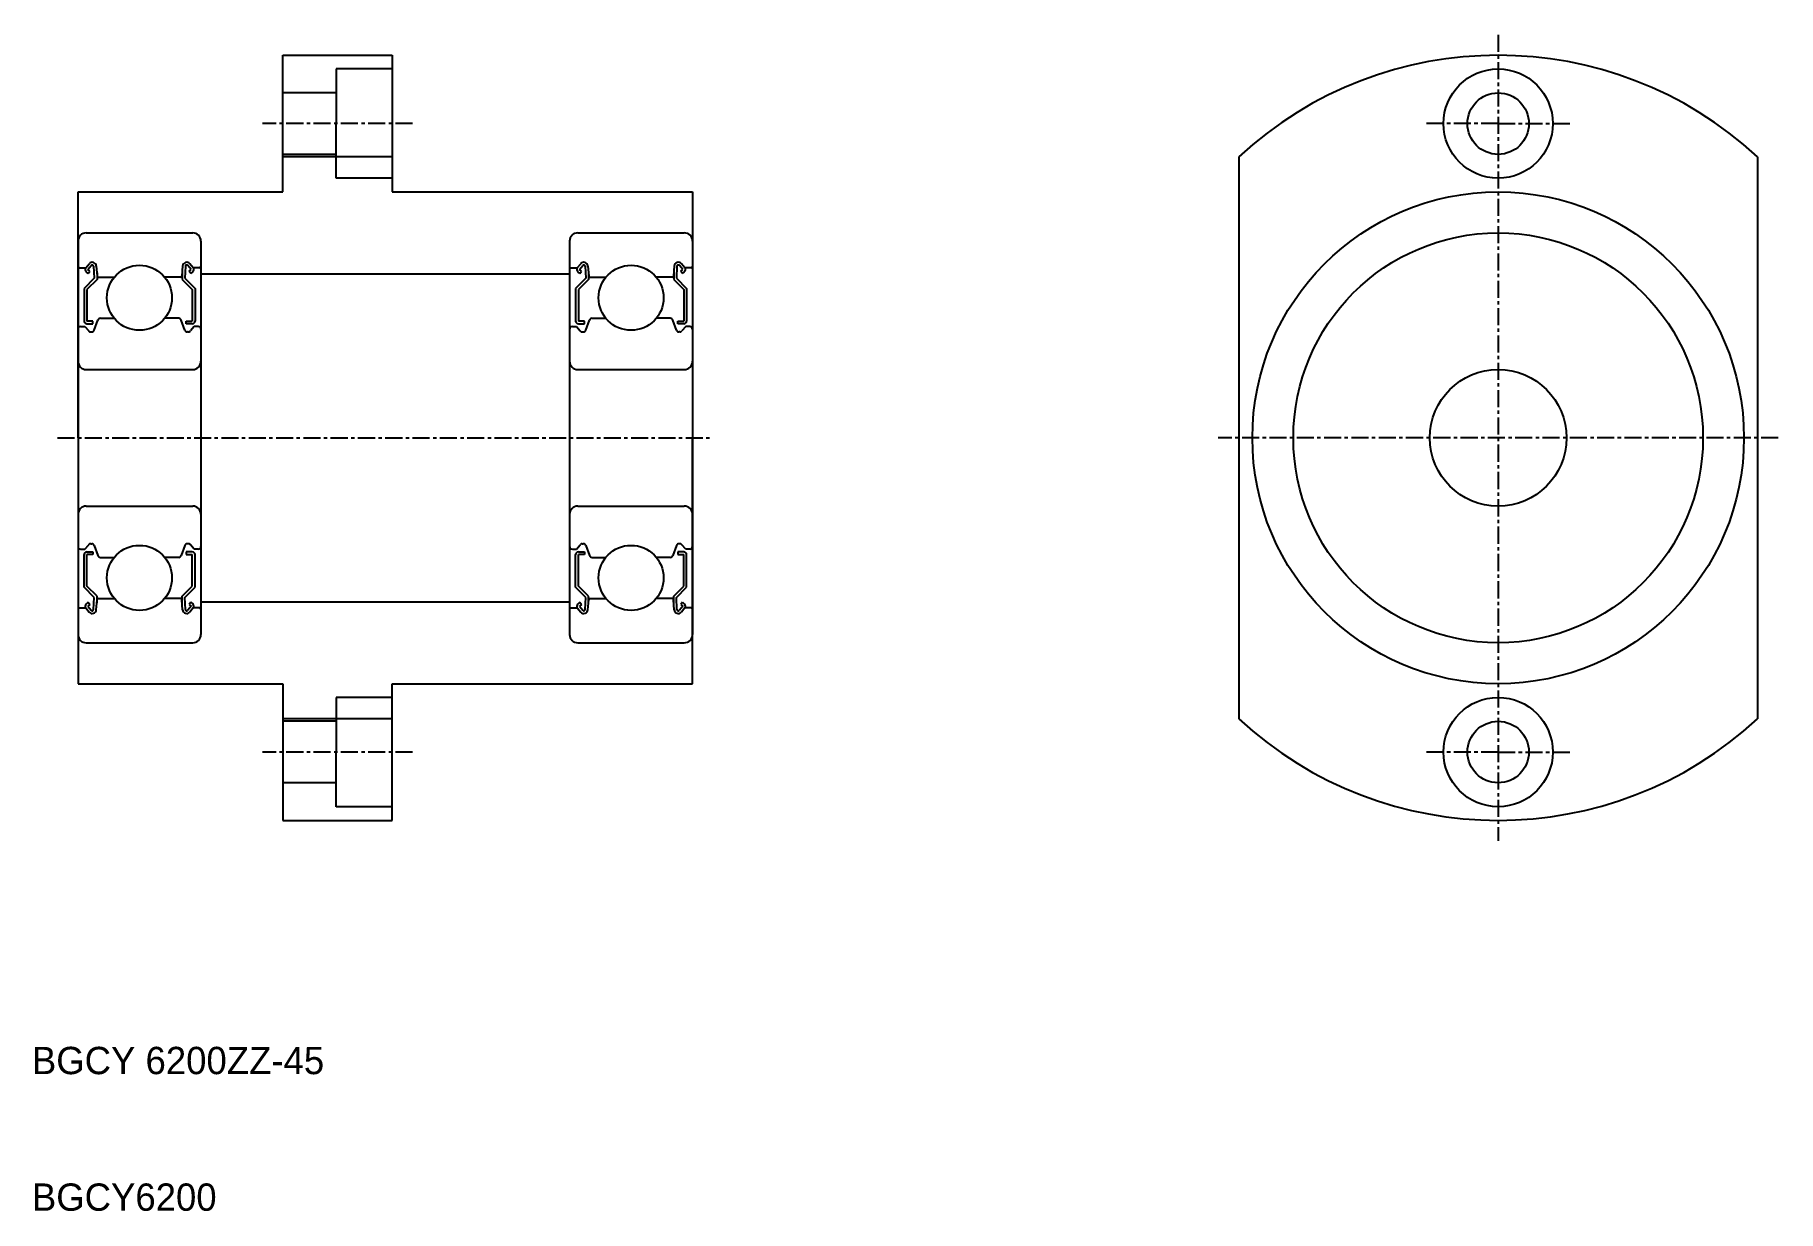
# Model space of a CAD drawing. Extents: x 112 to 240, y 61 to 147.
import ezdxf

# ---------------------------------------------------------------- set-up
doc = ezdxf.new("R2010")
doc.units = 0
doc.linetypes.add('CENTER', pattern=[2, 1.25, -0.25, 0.25, -0.25])
doc.linetypes.add('DASHED', pattern=[19.05, 12.7, -6.35])
doc.layers.get('0').update_dxf_attribs({"linetype": 'CONTINUOUS'})
doc.layers.add('CENTER', color=1, linetype='CENTER')

msp = doc.modelspace()

# ---------------------------------------------------------------- linework, layer by layer
for p, q in [((130.4, 145.7), (138.4, 145.7)), ((130.4, 135.7), (130.4, 145.7)), ((138.4, 145.7), (138.4, 135.7)), ((138.4, 138.26), (130.4, 138.26)), ((200.4, 138.26), (200.4, 97.13)), ((238.4, 138.26), (238.4, 97.13)), ((115.4, 117.7), (115.4, 135.7)), ((115.4, 135.7), (130.4, 135.7)), ((138.4, 135.7), (160.4, 135.7)), ((160.4, 135.7), (160.4, 117.7)), ((115.4, 132.1), (115.4, 103.3)), ((116, 132.7), (123.8, 132.7)), ((124.4, 132.1), (124.4, 103.3)), ((151.4, 132.1), (151.4, 103.3)), ((152, 132.7), (159.8, 132.7)), ((160.4, 132.1), (160.4, 103.3)), ((115.96, 130.15), (116.21, 130.44)), ((116.12, 130.02), (116.37, 130.31)), ((116.54, 130.26), (116.59, 129.38)), ((116.74, 130.28), (116.81, 129.54)), ((123.06, 130.28), (123, 129.54)), ((123.26, 130.26), (123.22, 129.38)), ((123.69, 130.02), (123.44, 130.31)), ((123.84, 130.15), (123.59, 130.44)), ((151.96, 130.15), (152.21, 130.44)), ((152.12, 130.02), (152.37, 130.31)), ((152.54, 130.26), (152.59, 129.38)), ((152.74, 130.28), (152.81, 129.54)), ((159.06, 130.28), (159, 129.54)), ((159.26, 130.26), (159.22, 129.38)), ((159.69, 130.02), (159.44, 130.31)), ((159.84, 130.15), (159.59, 130.44)), ((115.5, 130.15), (115.96, 130.15)), ((116.59, 129.38), (115.84, 128.63)), ((116.14, 129.74), (115.99, 129.86)), ((116.79, 129.3), (116.04, 128.55)), ((116.27, 129.89), (116.12, 130.02)), ((116.14, 129.74), (116.27, 129.89)), ((116.79, 129.77), (116.79, 129.3)), ((116.91, 129.45), (118.05, 129.45)), ((122.9, 129.45), (121.75, 129.45)), ((123.02, 129.77), (123.02, 129.3)), ((123.02, 129.3), (123.77, 128.55)), ((123.22, 129.38), (123.97, 128.63)), ((123.54, 129.89), (123.69, 130.02)), ((123.67, 129.74), (123.54, 129.89)), ((123.67, 129.74), (123.82, 129.86)), ((124.3, 130.15), (123.84, 130.15)), ((151.5, 130.15), (151.96, 130.15)), ((152.59, 129.38), (151.84, 128.63)), ((152.14, 129.74), (151.99, 129.86)), ((152.79, 129.3), (152.04, 128.55)), ((152.27, 129.89), (152.12, 130.02)), ((152.14, 129.74), (152.27, 129.89)), ((152.79, 129.77), (152.79, 129.3)), ((152.91, 129.45), (154.05, 129.45)), ((158.9, 129.45), (157.75, 129.45)), ((159.02, 129.77), (159.02, 129.3)), ((159.02, 129.3), (159.77, 128.55)), ((159.22, 129.38), (159.97, 128.63)), ((159.54, 129.89), (159.69, 130.02)), ((159.67, 129.74), (159.54, 129.89)), ((159.67, 129.74), (159.82, 129.86)), ((160.3, 130.15), (159.84, 130.15)), ((115.84, 128.63), (115.84, 126.25)), ((116.04, 128.55), (116.04, 126.25)), ((123.77, 128.55), (123.77, 126.25)), ((123.97, 128.63), (123.97, 126.25)), ((151.84, 128.63), (151.84, 126.25)), ((152.04, 128.55), (152.04, 126.25)), ((159.77, 128.55), (159.77, 126.25)), ((159.97, 128.63), (159.97, 126.25)), ((117.04, 126.45), (118.05, 126.45)), ((122.77, 126.45), (121.75, 126.45)), ((153.04, 126.45), (154.05, 126.45)), ((158.77, 126.45), (157.75, 126.45)), ((115.6, 125.85), (115.9, 125.85)), ((115.9, 125.85), (116.18, 125.52)), ((116.49, 126.25), (116.04, 126.25)), ((116.04, 126.05), (116.49, 126.05)), ((116.33, 125.45), (116.4, 125.45)), ((116.49, 126.05), (116.49, 126.25)), ((116.58, 125.58), (116.85, 126.31)), ((123.22, 125.58), (122.95, 126.31)), ((123.32, 126.25), (123.77, 126.25)), ((123.32, 126.05), (123.32, 126.25)), ((123.77, 126.05), (123.32, 126.05)), ((123.47, 125.45), (123.41, 125.45)), ((123.9, 125.85), (123.63, 125.52)), ((124.2, 125.85), (123.9, 125.85)), ((151.6, 125.85), (151.9, 125.85)), ((151.9, 125.85), (152.18, 125.52)), ((152.49, 126.25), (152.04, 126.25)), ((152.04, 126.05), (152.49, 126.05)), ((152.33, 125.45), (152.4, 125.45)), ((152.49, 126.05), (152.49, 126.25)), ((152.58, 125.58), (152.85, 126.31)), ((159.22, 125.58), (158.95, 126.31)), ((159.32, 126.25), (159.77, 126.25)), ((159.32, 126.05), (159.32, 126.25)), ((159.77, 126.05), (159.32, 126.05)), ((159.47, 125.45), (159.41, 125.45)), ((159.9, 125.85), (159.63, 125.52)), ((160.2, 125.85), (159.9, 125.85)), ((116, 122.7), (123.8, 122.7)), ((152, 122.7), (159.8, 122.7)), ((115.4, 117.7), (115.4, 99.7)), ((160.4, 99.7), (160.4, 117.7)), ((116, 112.7), (123.8, 112.7)), ((152, 112.7), (159.8, 112.7)), ((115.9, 109.55), (116.18, 109.87)), ((116.33, 109.95), (116.4, 109.95)), ((116.58, 109.81), (116.85, 109.08)), ((123.22, 109.81), (122.95, 109.08)), ((123.47, 109.95), (123.41, 109.95)), ((123.9, 109.55), (123.63, 109.87)), ((151.9, 109.55), (152.18, 109.87)), ((152.33, 109.95), (152.4, 109.95)), ((152.58, 109.81), (152.85, 109.08)), ((159.22, 109.81), (158.95, 109.08)), ((159.47, 109.95), (159.41, 109.95)), ((159.9, 109.55), (159.63, 109.87)), ((115.6, 109.55), (115.9, 109.55)), ((115.84, 106.76), (115.84, 109.15)), ((116.04, 109.35), (116.49, 109.35)), ((116.04, 106.85), (116.04, 109.15)), ((116.49, 109.15), (116.04, 109.15)), ((116.49, 109.35), (116.49, 109.15)), ((117.04, 108.95), (118.05, 108.95)), ((122.77, 108.95), (121.75, 108.95)), ((123.77, 109.35), (123.32, 109.35)), ((123.32, 109.35), (123.32, 109.15)), ((123.32, 109.15), (123.77, 109.15)), ((123.77, 106.85), (123.77, 109.15)), ((124.2, 109.55), (123.9, 109.55)), ((123.97, 106.76), (123.97, 109.15)), ((151.6, 109.55), (151.9, 109.55)), ((151.84, 106.76), (151.84, 109.15)), ((152.04, 109.35), (152.49, 109.35)), ((152.04, 106.85), (152.04, 109.15)), ((152.49, 109.15), (152.04, 109.15)), ((152.49, 109.35), (152.49, 109.15)), ((153.04, 108.95), (154.05, 108.95)), ((158.77, 108.95), (157.75, 108.95)), ((159.77, 109.35), (159.32, 109.35)), ((159.32, 109.35), (159.32, 109.15)), ((159.32, 109.15), (159.77, 109.15)), ((159.77, 106.85), (159.77, 109.15)), ((160.2, 109.55), (159.9, 109.55)), ((159.97, 106.76), (159.97, 109.15)), ((116.59, 106.01), (115.84, 106.76)), ((116.79, 106.1), (116.04, 106.85)), ((116.54, 105.14), (116.59, 106.01)), ((116.79, 105.63), (116.79, 106.1)), ((123.02, 106.1), (123.77, 106.85)), ((123.02, 105.63), (123.02, 106.1)), ((123.22, 106.01), (123.97, 106.76)), ((123.26, 105.14), (123.22, 106.01)), ((152.59, 106.01), (151.84, 106.76)), ((152.79, 106.1), (152.04, 106.85)), ((152.54, 105.14), (152.59, 106.01)), ((152.79, 105.63), (152.79, 106.1)), ((159.02, 106.1), (159.77, 106.85)), ((159.02, 105.63), (159.02, 106.1)), ((159.22, 106.01), (159.97, 106.76)), ((159.26, 105.14), (159.22, 106.01)), ((115.5, 105.25), (115.96, 105.25)), ((115.96, 105.25), (116.21, 104.95)), ((116.14, 105.66), (115.99, 105.53)), ((116.27, 105.5), (116.12, 105.37)), ((116.12, 105.37), (116.37, 105.08)), ((116.14, 105.66), (116.27, 105.5)), ((116.74, 105.11), (116.81, 105.85)), ((116.91, 105.95), (118.05, 105.95)), ((117.19, 105.95), (117.19, 105.95)), ((117.48, 105.95), (117.48, 105.95)), ((122.9, 105.95), (121.75, 105.95)), ((123.06, 105.11), (123, 105.85)), ((123.69, 105.37), (123.44, 105.08)), ((123.67, 105.66), (123.54, 105.5)), ((123.54, 105.5), (123.69, 105.37)), ((123.84, 105.25), (123.59, 104.95)), ((123.67, 105.66), (123.82, 105.53)), ((124.3, 105.25), (123.84, 105.25)), ((151.5, 105.25), (151.96, 105.25)), ((151.96, 105.25), (152.21, 104.95)), ((152.14, 105.66), (151.99, 105.53)), ((152.27, 105.5), (152.12, 105.37)), ((152.12, 105.37), (152.37, 105.08)), ((152.14, 105.66), (152.27, 105.5)), ((152.74, 105.11), (152.81, 105.85)), ((152.91, 105.95), (154.05, 105.95)), ((153.19, 105.95), (153.19, 105.95)), ((153.48, 105.95), (153.48, 105.95)), ((158.9, 105.95), (157.75, 105.95)), ((159.06, 105.11), (159, 105.85)), ((159.69, 105.37), (159.44, 105.08)), ((159.67, 105.66), (159.54, 105.5)), ((159.54, 105.5), (159.69, 105.37)), ((159.84, 105.25), (159.59, 104.95)), ((159.67, 105.66), (159.82, 105.53)), ((160.3, 105.25), (159.84, 105.25)), ((116, 102.7), (123.8, 102.7)), ((152, 102.7), (159.8, 102.7)), ((115.4, 99.7), (130.4, 99.7)), ((130.4, 99.7), (130.4, 89.7)), ((138.4, 99.7), (160.4, 99.7)), ((138.4, 89.7), (138.4, 99.7)), ((138.4, 97.13), (130.4, 97.13)), ((130.4, 89.7), (138.4, 89.7))]:
    msp.add_line(p, q)
at = {"color": 3, "linetype": 'DASHED'}
for p, q in [((138.4, 144.7), (134.3, 144.7)), ((134.3, 144.7), (134.3, 140.7)), ((134.3, 142.95), (130.4, 142.95)), ((134.3, 136.7), (134.3, 140.7)), ((134.3, 138.45), (130.4, 138.45)), ((138.4, 136.7), (134.3, 136.7)), ((138.4, 98.7), (134.3, 98.7)), ((134.3, 98.7), (134.3, 94.7)), ((134.3, 96.95), (130.4, 96.95)), ((134.3, 90.7), (134.3, 94.7)), ((134.3, 92.45), (130.4, 92.45)), ((138.4, 90.7), (134.3, 90.7))]:
    msp.add_line(p, q, dxfattribs=at)
at = {"color": 7, "linetype": 'CONTINUOUS'}
for p, q in [((124.4, 129.7), (151.4, 129.7)), ((124.4, 105.7), (151.4, 105.7))]:
    msp.add_line(p, q, dxfattribs=at)
for centre, radius in [((219.4, 140.7), 4), ((219.4, 140.7), 2.25), ((219.4, 117.7), 18), ((219.4, 117.7), 15), ((119.9, 127.95), 2.38), ((155.9, 127.95), 2.38), ((219.4, 117.7), 5), ((119.9, 107.45), 2.38), ((155.9, 107.45), 2.38), ((219.4, 94.7), 4), ((219.4, 94.7), 2.25)]:
    msp.add_circle(centre, radius)
for centre, radius, start, end in [((219.4, 117.7), 28, 47.2679, 132.7321), ((116, 132.1), 0.6, 90, 180), ((123.8, 132.1), 0.6, 0, 90), ((152, 132.1), 0.6, 90, 180), ((159.8, 132.1), 0.6, 0, 90), ((115.5, 130.25), 0.1, 180, 270), ((116.44, 130.25), 0.3, 4.9968, 140.0029), ((116.44, 130.25), 0.1, 2.8198, 140.0022), ((123.36, 130.25), 0.3, 39.9971, 175.0032), ((123.36, 130.25), 0.1, 39.9978, 177.1802), ((124.3, 130.25), 0.1, 270, 0), ((151.5, 130.25), 0.1, 180, 270), ((152.44, 130.25), 0.3, 4.9968, 140.0029), ((152.44, 130.25), 0.1, 2.8198, 140.0022), ((159.36, 130.25), 0.3, 39.9971, 175.0032), ((159.36, 130.25), 0.1, 39.9978, 177.1802), ((160.3, 130.25), 0.1, 270, 0), ((116.12, 130.02), 0.2, 140.0029, 230.087), ((116.91, 129.55), 0.1, 184.9968, 269.9995), ((122.9, 129.55), 0.1, 270.0005, 355.0032), ((123.69, 130.02), 0.2, 309.913, 39.9971), ((152.12, 130.02), 0.2, 140.0029, 230.087), ((152.91, 129.55), 0.1, 184.9968, 269.9995), ((158.9, 129.55), 0.1, 270.0005, 355.0032), ((159.69, 130.02), 0.2, 309.913, 39.9971), ((117.04, 126.25), 0.2, 90, 159.9914), ((122.77, 126.25), 0.2, 20.0086, 90), ((153.04, 126.25), 0.2, 90, 159.9914), ((158.77, 126.25), 0.2, 20.0086, 90), ((115.6, 125.65), 0.2, 90, 180), ((116.04, 126.25), 0.2, 180, 270), ((116.33, 125.65), 0.2, 219.995, 270), ((116.4, 125.65), 0.2, 270, 339.9914), ((123.41, 125.65), 0.2, 200.0086, 270), ((123.47, 125.65), 0.2, 270, 320.005), ((123.77, 126.25), 0.2, 270, 0), ((124.2, 125.65), 0.2, 0, 90), ((151.6, 125.65), 0.2, 90, 180), ((152.04, 126.25), 0.2, 180, 270), ((152.33, 125.65), 0.2, 219.995, 270), ((152.4, 125.65), 0.2, 270, 339.9914), ((159.41, 125.65), 0.2, 200.0086, 270), ((159.47, 125.65), 0.2, 270, 320.005), ((159.77, 126.25), 0.2, 270, 0), ((160.2, 125.65), 0.2, 0, 90), ((116, 123.3), 0.6, 180, 270), ((123.8, 123.3), 0.6, 270, 0), ((152, 123.3), 0.6, 180, 270), ((159.8, 123.3), 0.6, 270, 0), ((116, 112.1), 0.6, 90, 180), ((123.8, 112.1), 0.6, 0, 90), ((152, 112.1), 0.6, 90, 180), ((159.8, 112.1), 0.6, 0, 90), ((116.33, 109.75), 0.2, 90, 140.005), ((116.4, 109.75), 0.2, 20.0086, 90), ((123.41, 109.75), 0.2, 90, 159.9914), ((123.47, 109.75), 0.2, 39.995, 90), ((152.33, 109.75), 0.2, 90, 140.005), ((152.4, 109.75), 0.2, 20.0086, 90), ((159.41, 109.75), 0.2, 90, 159.9914), ((159.47, 109.75), 0.2, 39.995, 90), ((115.6, 109.75), 0.2, 180, 270), ((116.04, 109.15), 0.2, 90, 180), ((117.04, 109.15), 0.2, 200.0086, 270), ((122.77, 109.15), 0.2, 270, 339.9914), ((123.77, 109.15), 0.2, 0, 90), ((124.2, 109.75), 0.2, 270, 0), ((151.6, 109.75), 0.2, 180, 270), ((152.04, 109.15), 0.2, 90, 180), ((153.04, 109.15), 0.2, 200.0086, 270), ((158.77, 109.15), 0.2, 270, 339.9914), ((159.77, 109.15), 0.2, 0, 90), ((160.2, 109.75), 0.2, 270, 0), ((115.5, 105.15), 0.1, 90, 180), ((116.12, 105.37), 0.2, 129.913, 219.9971), ((116.44, 105.14), 0.3, 219.9971, 355.0032), ((116.44, 105.14), 0.1, 219.9978, 357.1802), ((116.91, 105.85), 0.1, 90.0005, 175.0032), ((122.9, 105.85), 0.1, 4.9968, 89.9995), ((123.36, 105.14), 0.3, 184.9968, 320.0029), ((123.36, 105.14), 0.1, 182.8198, 320.0022), ((123.69, 105.37), 0.2, 320.0029, 50.087), ((124.3, 105.15), 0.1, 0, 90), ((151.5, 105.15), 0.1, 90, 180), ((152.12, 105.37), 0.2, 129.913, 219.9971), ((152.44, 105.14), 0.3, 219.9971, 355.0032), ((152.44, 105.14), 0.1, 219.9978, 357.1802), ((152.91, 105.85), 0.1, 90.0005, 175.0032), ((158.9, 105.85), 0.1, 4.9968, 89.9995), ((159.36, 105.14), 0.3, 184.9968, 320.0029), ((159.36, 105.14), 0.1, 182.8198, 320.0022), ((159.69, 105.37), 0.2, 320.0029, 50.087), ((160.3, 105.15), 0.1, 0, 90), ((116, 103.3), 0.6, 180, 270), ((123.8, 103.3), 0.6, 270, 0), ((152, 103.3), 0.6, 180, 270), ((159.8, 103.3), 0.6, 270, 0), ((219.4, 117.7), 28, 227.2679, 312.7321)]:
    msp.add_arc(centre, radius, start, end)
at = {"layer": 'CENTER', "color": 1, "linetype": 'CENTER'}
for p, q in [((219.4, 147.2), (219.4, 88.2)), ((139.9, 140.7), (128.9, 140.7)), ((219.4, 140.7), (213.9, 140.7)), ((219.4, 140.7), (224.9, 140.7)), ((113.9, 117.7), (161.9, 117.7)), ((239.9, 117.7), (198.9, 117.7)), ((139.9, 94.7), (128.9, 94.7)), ((219.4, 94.7), (213.9, 94.7)), ((219.4, 94.7), (224.9, 94.7))]:
    msp.add_line(p, q, dxfattribs=at)

# ---------------------------------------------------------------- texts
for s, p in [('BGCY 6200ZZ-45', (112.02, 71.12)), ('BGCY6200', (112.02, 61.12))]:
    msp.add_text(s, height=2).set_placement(p)

doc.saveas('drawing.dxf')
